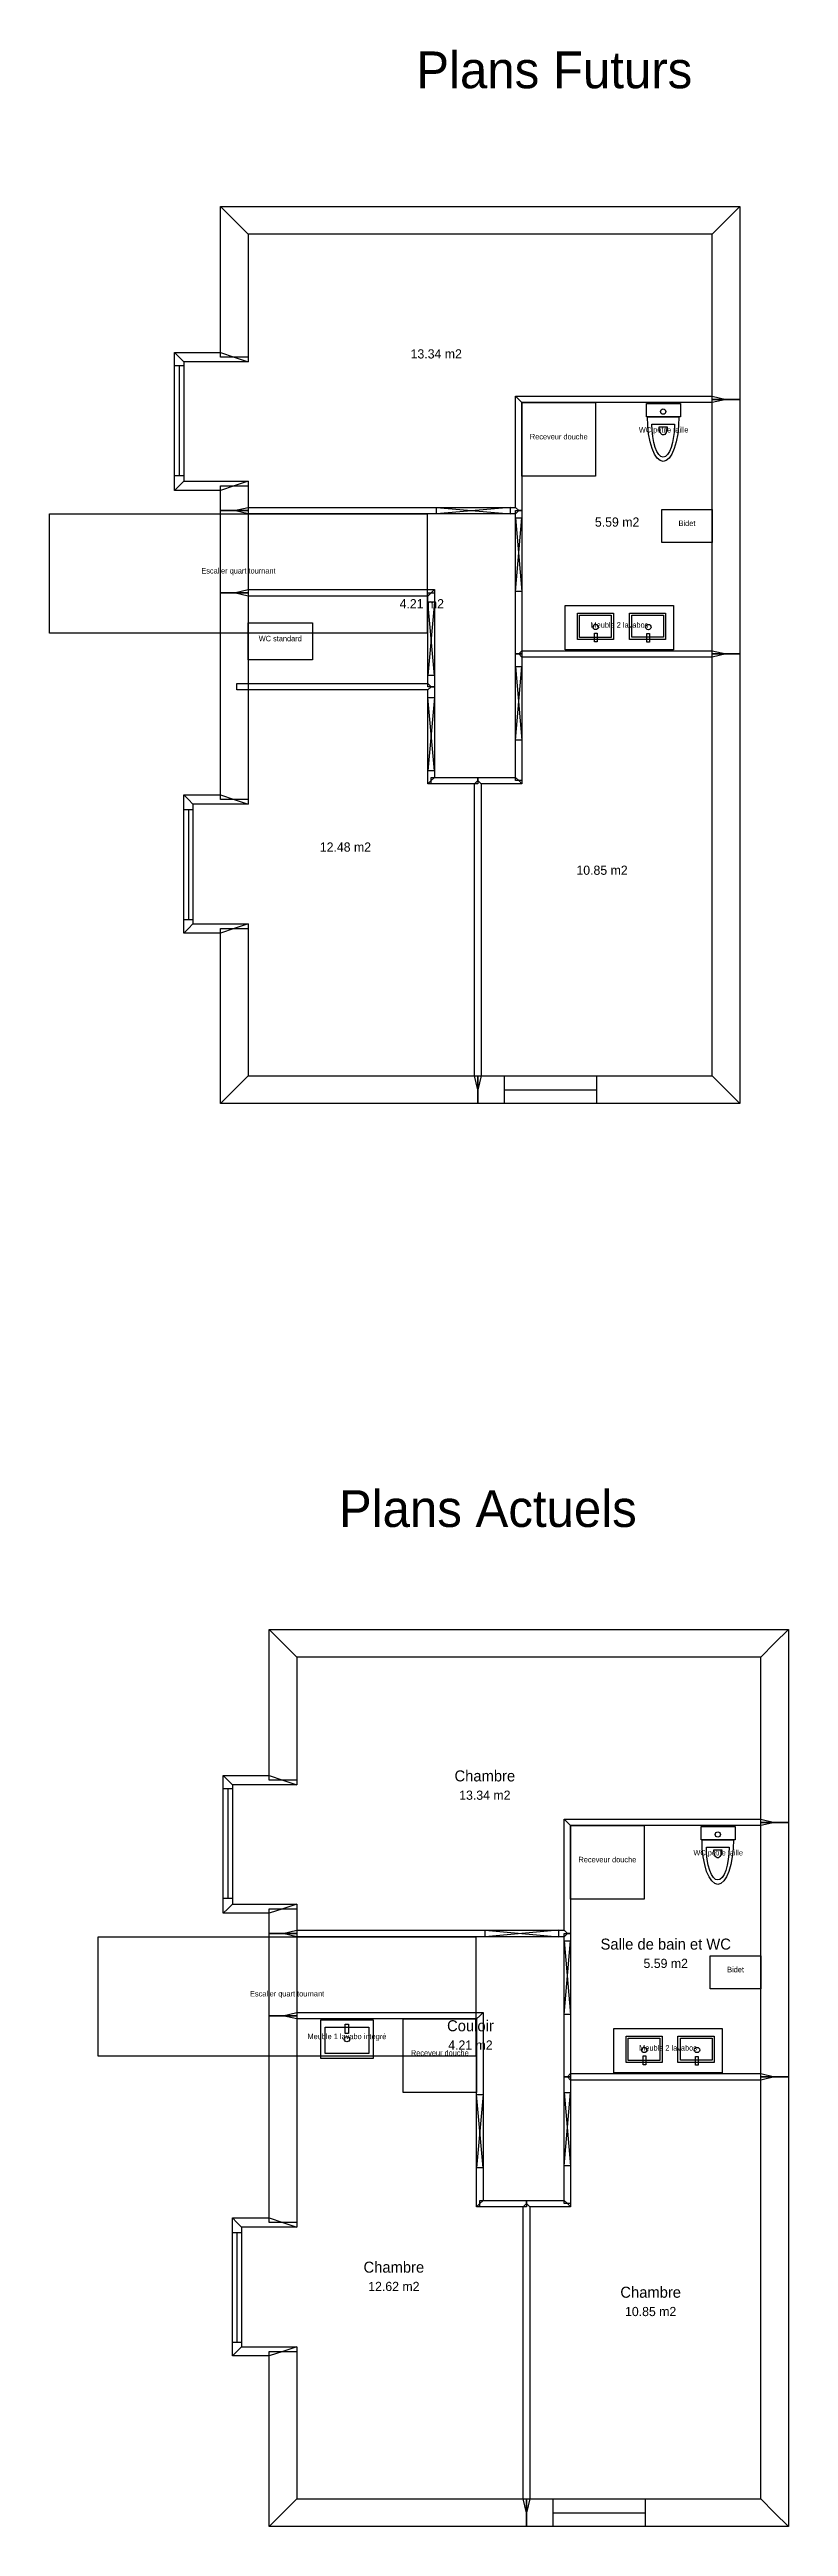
# Model space of a CAD drawing. Extents: x -2349 to 5690, y -5180 to 21785.
import ezdxf
from ezdxf.enums import TextEntityAlignment as Align

# ---------------------------------------------------------------- set-up
doc = ezdxf.new("R2010")
doc.units = 0
doc.header["$MEASUREMENT"] = 0

msp = doc.modelspace()

# ---------------------------------------------------------------- linework, layer by layer
at = {"layer": 'Fenetres'}
for p, q in [((-989, 17146), (-989, 18346)), ((-989, 18346), (-889, 18346)), ((-889, 18346), (-889, 17146)), ((-889, 17146), (-989, 17146)), ((-889, 12312), (-889, 13512)), ((-889, 13512), (-789, 13512)), ((-789, 13512), (-789, 12312)), ((-789, 12312), (-889, 12312)), ((2601, 10611), (3601, 10611)), ((2601, 10311), (2601, 10611)), ((3601, 10611), (3601, 10311)), ((3601, 10311), (2601, 10311)), ((-460, 1655), (-460, 2855)), ((-460, 2855), (-360, 2855)), ((-360, 2855), (-360, 1655)), ((-360, 1655), (-460, 1655)), ((-360, -3179), (-360, -1979)), ((-360, -1979), (-260, -1979)), ((-260, -1979), (-260, -3179)), ((-260, -3179), (-360, -3179)), ((3130, -4880), (4130, -4880)), ((3130, -5180), (3130, -4880)), ((4130, -4880), (4130, -5180)), ((4130, -5180), (3130, -5180))]:
    msp.add_line(p, q, dxfattribs=at)
at = {"layer": 'Fenetres symbole'}
for p, q in [((-939, 18346), (-939, 17146)), ((-839, 13512), (-839, 12312)), ((2601, 10461), (3601, 10461)), ((-410, 2855), (-410, 1655)), ((-310, -1979), (-310, -3179)), ((3130, -5030), (4130, -5030))]:
    msp.add_line(p, q, dxfattribs=at)
at = {"layer": 'Murs'}
for p, q in [((-339, 19926), (-489, 20076)), ((-489, 20076), (5161, 20076)), ((-489, 18436), (-489, 20076)), ((-489, 20076), (-339, 19926)), ((5161, 20076), (5011, 19926)), ((5011, 19926), (5161, 20076)), ((5161, 20076), (5161, 17976)), ((-189, 19776), (-339, 19926)), ((-339, 19926), (-189, 19776)), ((4861, 19776), (-189, 19776)), ((-189, 19776), (-189, 18436)), ((5011, 19926), (4861, 19776)), ((4861, 19776), (5011, 19926)), ((4861, 17976), (4861, 19776)), ((-939, 18436), (-989, 18486)), ((-989, 18486), (-489, 18486)), ((-989, 16986), (-989, 18486)), ((-989, 18486), (-939, 18436)), ((-889, 18386), (-939, 18436)), ((-939, 18436), (-889, 18386)), ((-189, 18386), (-889, 18386)), ((-889, 18386), (-889, 17086)), ((-489, 18486), (-339, 18436)), ((-339, 18436), (-489, 18436)), ((-339, 18436), (-189, 18386)), ((-189, 18436), (-339, 18436)), ((2721, 16801), (2721, 18011)), ((2721, 18011), (2756, 17976)), ((2756, 17976), (2721, 18011)), ((2721, 18011), (4861, 18011)), ((2756, 17976), (2791, 17941)), ((2791, 17941), (2756, 17976)), ((2791, 17941), (2791, 16766)), ((4861, 17941), (2791, 17941)), ((4861, 18011), (5011, 17976)), ((5011, 17976), (4861, 17941)), ((5011, 17976), (4861, 17976)), ((4861, 15206), (4861, 17976)), ((4861, 17976), (5011, 17976)), ((5161, 17976), (5011, 17976)), ((5011, 17976), (5161, 17976)), ((5161, 17976), (5161, 15206)), ((-939, 17036), (-989, 16986)), ((-989, 16986), (-939, 17036)), ((-889, 17086), (-939, 17036)), ((-939, 17036), (-889, 17086)), ((-889, 17086), (-189, 17086)), ((-489, 16766), (-489, 17036)), ((-489, 17036), (-339, 17036)), ((-339, 17036), (-489, 16986)), ((-189, 17086), (-339, 17036)), ((-339, 17036), (-189, 17036)), ((-189, 17036), (-189, 16766)), ((-489, 16986), (-989, 16986)), ((-489, 15871), (-489, 16766)), ((-489, 16766), (-339, 16766)), ((-339, 16766), (-489, 16766)), ((-339, 16766), (-189, 16801)), ((-339, 16766), (-189, 16766)), ((-189, 16731), (-339, 16766)), ((-189, 16766), (-339, 16766)), ((-189, 16801), (2721, 16801)), ((-189, 16766), (-189, 15871)), ((2721, 16731), (-189, 16731)), ((2721, 16801), (2756, 16766)), ((2756, 16766), (2721, 16801)), ((2756, 16766), (2721, 16731)), ((2721, 15206), (2721, 16766)), ((2721, 16766), (2756, 16766)), ((2791, 16766), (2756, 16766)), ((2756, 16766), (2791, 16766)), ((2791, 16766), (2791, 15206)), ((-339, 15871), (-489, 15871)), ((-489, 13621), (-489, 15871)), ((-489, 15871), (-339, 15871)), ((-339, 15871), (-189, 15906)), ((-189, 15836), (-339, 15871)), ((-189, 15871), (-339, 15871)), ((-339, 15871), (-189, 15871)), ((-189, 15906), (1838, 15906)), ((-189, 15871), (-189, 13621)), ((1768, 15836), (-189, 15836)), ((1803, 15871), (1768, 15836)), ((1838, 15906), (1803, 15871)), ((2721, 13826), (2721, 15206)), ((2721, 15206), (2756, 15206)), ((2756, 15206), (2721, 15206)), ((2756, 15206), (2791, 15241)), ((2791, 15171), (2756, 15206)), ((2756, 15206), (2791, 15206)), ((2791, 15206), (2756, 15206)), ((2791, 15241), (4861, 15241)), ((2791, 15206), (2791, 13826)), ((4861, 15171), (2791, 15171)), ((4861, 15241), (5011, 15206)), ((4861, 10611), (4861, 15206)), ((4861, 15206), (5011, 15206)), ((5011, 15206), (4861, 15171)), ((5011, 15206), (4861, 15206)), ((5011, 15206), (5161, 15206)), ((5161, 15206), (5011, 15206)), ((5161, 15206), (5161, 10311)), ((1803, 13826), (1803, 13861)), ((1803, 13861), (2311, 13861)), ((1803, 13791), (1803, 13826)), ((2311, 13791), (1803, 13791)), ((2276, 13791), (2311, 13826)), ((2276, 10611), (2276, 13791)), ((2311, 13826), (2311, 13861)), ((2311, 13861), (2721, 13861)), ((2311, 13861), (2311, 13826)), ((2346, 13791), (2311, 13826)), ((2311, 13826), (2346, 13791)), ((2311, 13826), (2311, 13791)), ((2791, 13791), (2346, 13791)), ((2346, 13791), (2346, 10611)), ((2721, 13861), (2756, 13826)), ((2756, 13826), (2721, 13826)), ((2756, 13826), (2791, 13791)), ((2791, 13826), (2756, 13826)), ((-839, 13621), (-889, 13671)), ((-889, 13671), (-489, 13671)), ((-889, 12167), (-889, 13671)), ((-889, 13671), (-839, 13621)), ((-789, 13571), (-839, 13621)), ((-839, 13621), (-789, 13571)), ((-189, 13571), (-789, 13571)), ((-789, 13571), (-789, 12267)), ((-489, 13671), (-339, 13621)), ((-339, 13621), (-489, 13621)), ((-339, 13621), (-189, 13571)), ((-189, 13621), (-339, 13621)), ((-839, 12217), (-889, 12167)), ((-889, 12167), (-839, 12217)), ((-489, 12167), (-889, 12167)), ((-789, 12267), (-839, 12217)), ((-839, 12217), (-789, 12267)), ((-789, 12267), (-189, 12267)), ((-489, 10311), (-489, 12217)), ((-489, 12217), (-339, 12217)), ((-339, 12217), (-489, 12167)), ((-189, 12267), (-339, 12217)), ((-339, 12217), (-189, 12217)), ((-189, 12217), (-189, 10611)), ((-189, 10611), (-339, 10461)), ((-339, 10461), (-189, 10611)), ((-189, 10611), (2311, 10611)), ((2311, 10461), (2276, 10611)), ((2311, 10461), (2311, 10611)), ((2311, 10611), (4861, 10611)), ((2346, 10611), (2311, 10461)), ((2311, 10611), (2311, 10461)), ((5011, 10461), (4861, 10611)), ((4861, 10611), (5011, 10461)), ((-339, 10461), (-489, 10311)), ((-489, 10311), (-339, 10461)), ((2311, 10311), (-489, 10311)), ((2311, 10311), (2311, 10461)), ((2311, 10461), (2311, 10311)), ((5161, 10311), (2311, 10311)), ((5161, 10311), (5011, 10461)), ((5011, 10461), (5161, 10311)), ((190, 4435), (40, 4585)), ((40, 4585), (5690, 4585)), ((40, 2945), (40, 4585)), ((40, 4585), (190, 4435)), ((5690, 4585), (5540, 4435)), ((5540, 4435), (5690, 4585)), ((5690, 4585), (5690, 2485)), ((340, 4285), (190, 4435)), ((190, 4435), (340, 4285)), ((5540, 4435), (5390, 4285)), ((5390, 4285), (5540, 4435)), ((5390, 4285), (340, 4285)), ((340, 4285), (340, 2945)), ((5390, 2485), (5390, 4285)), ((-410, 2945), (-460, 2995)), ((-460, 2995), (40, 2995)), ((-460, 1495), (-460, 2995)), ((-460, 2995), (-410, 2945)), ((40, 2995), (190, 2945)), ((-360, 2895), (-410, 2945)), ((-410, 2945), (-360, 2895)), ((340, 2895), (-360, 2895)), ((-360, 2895), (-360, 1595)), ((190, 2945), (40, 2945)), ((190, 2945), (340, 2895)), ((340, 2945), (190, 2945)), ((3250, 1310), (3250, 2520)), ((3250, 2520), (3285, 2485)), ((3285, 2485), (3250, 2520)), ((3250, 2520), (5390, 2520)), ((3285, 2485), (3320, 2450)), ((3320, 2450), (3285, 2485)), ((3320, 2450), (3320, 1275)), ((5390, 2450), (3320, 2450)), ((5390, 2520), (5540, 2485)), ((5540, 2485), (5390, 2450)), ((5540, 2485), (5390, 2485)), ((5390, -285), (5390, 2485)), ((5390, 2485), (5540, 2485)), ((5690, 2485), (5540, 2485)), ((5540, 2485), (5690, 2485)), ((5690, 2485), (5690, -285)), ((-410, 1545), (-460, 1495)), ((-460, 1495), (-410, 1545)), ((40, 1495), (-460, 1495)), ((-360, 1595), (-410, 1545)), ((-410, 1545), (-360, 1595)), ((-360, 1595), (340, 1595)), ((40, 1275), (40, 1545)), ((40, 1545), (190, 1545)), ((190, 1545), (40, 1495)), ((340, 1595), (190, 1545)), ((190, 1545), (340, 1545)), ((340, 1545), (340, 1275)), ((40, 380), (40, 1275)), ((40, 1275), (190, 1275)), ((190, 1275), (40, 1275)), ((190, 1275), (340, 1310)), ((190, 1275), (340, 1275)), ((340, 1240), (190, 1275)), ((340, 1275), (190, 1275)), ((340, 1310), (3250, 1310)), ((340, 1275), (340, 380)), ((3250, 1240), (340, 1240)), ((3250, 1310), (3285, 1275)), ((3285, 1275), (3250, 1310)), ((3285, 1275), (3250, 1240)), ((3250, -285), (3250, 1275)), ((3250, 1275), (3285, 1275)), ((3320, 1275), (3285, 1275)), ((3285, 1275), (3320, 1275)), ((3320, 1275), (3320, -285)), ((190, 380), (40, 380)), ((40, -1870), (40, 380)), ((40, 380), (190, 380)), ((190, 380), (340, 415)), ((340, 345), (190, 380)), ((340, 380), (190, 380)), ((190, 380), (340, 380)), ((340, 415), (2367, 415)), ((340, 380), (340, -1870)), ((2297, 345), (340, 345)), ((2332, 380), (2297, 345)), ((2367, 415), (2332, 380)), ((3285, -285), (3320, -250)), ((3320, -250), (5390, -250)), ((5390, -250), (5540, -285)), ((3250, -1665), (3250, -285)), ((3250, -285), (3285, -285)), ((3285, -285), (3250, -285)), ((3320, -320), (3285, -285)), ((3285, -285), (3320, -285)), ((3320, -285), (3285, -285)), ((3320, -285), (3320, -1665)), ((5390, -320), (3320, -320)), ((5390, -4880), (5390, -285)), ((5390, -285), (5540, -285)), ((5540, -285), (5390, -320)), ((5540, -285), (5390, -285)), ((5540, -285), (5690, -285)), ((5690, -285), (5540, -285)), ((5690, -285), (5690, -5180)), ((-310, -1870), (-360, -1820)), ((-360, -1820), (40, -1820)), ((-360, -3324), (-360, -1820)), ((-360, -1820), (-310, -1870)), ((-260, -1920), (-310, -1870)), ((-310, -1870), (-260, -1920)), ((40, -1820), (190, -1870)), ((190, -1870), (40, -1870)), ((190, -1870), (340, -1920)), ((340, -1870), (190, -1870)), ((2332, -1665), (2332, -1630)), ((2332, -1630), (2840, -1630)), ((2332, -1700), (2332, -1665)), ((2840, -1700), (2332, -1700)), ((2805, -1700), (2840, -1665)), ((2805, -4880), (2805, -1700)), ((2840, -1665), (2840, -1630)), ((2840, -1630), (3250, -1630)), ((2840, -1630), (2840, -1665)), ((2875, -1700), (2840, -1665)), ((2840, -1665), (2875, -1700)), ((2840, -1665), (2840, -1700)), ((3320, -1700), (2875, -1700)), ((2875, -1700), (2875, -4880)), ((3250, -1630), (3285, -1665)), ((3285, -1665), (3250, -1665)), ((3285, -1665), (3320, -1700)), ((3320, -1665), (3285, -1665)), ((340, -1920), (-260, -1920)), ((-260, -1920), (-260, -3224)), ((-260, -3224), (-310, -3274)), ((-310, -3274), (-260, -3224)), ((-260, -3224), (340, -3224)), ((340, -3224), (190, -3274)), ((-310, -3274), (-360, -3324)), ((-360, -3324), (-310, -3274)), ((40, -3324), (-360, -3324)), ((40, -5180), (40, -3274)), ((40, -3274), (190, -3274)), ((190, -3274), (40, -3324)), ((190, -3274), (340, -3274)), ((340, -3274), (340, -4880)), ((190, -5030), (40, -5180)), ((40, -5180), (190, -5030)), ((340, -4880), (190, -5030)), ((190, -5030), (340, -4880)), ((340, -4880), (2840, -4880)), ((2840, -5030), (2805, -4880)), ((2840, -5030), (2840, -4880)), ((2840, -4880), (5390, -4880)), ((2875, -4880), (2840, -5030)), ((2840, -4880), (2840, -5030)), ((2840, -5180), (2840, -5030)), ((2840, -5030), (2840, -5180)), ((5540, -5030), (5390, -4880)), ((5390, -4880), (5540, -5030)), ((5690, -5180), (5540, -5030)), ((5540, -5030), (5690, -5180)), ((2840, -5180), (40, -5180)), ((5690, -5180), (2840, -5180))]:
    msp.add_line(p, q, dxfattribs=at)
at = {"layer": 'Murs', "color": 3}
for p, q in [((1768, 14849), (1768, 15871)), ((1768, 15871), (1803, 15871)), ((1803, 15871), (1838, 15871)), ((1838, 15871), (1838, 14849)), ((-310, 14849), (-310, 14884)), ((-310, 14884), (1768, 14884)), ((-310, 14814), (-310, 14849)), ((1768, 14884), (1803, 14849)), ((1768, 14814), (1803, 14849)), ((1803, 14849), (1768, 14814)), ((1803, 14849), (1768, 14849)), ((1803, 14849), (1838, 14849)), ((1838, 14849), (1803, 14849)), ((1838, 14849), (1838, 13861)), ((1768, 14814), (-310, 14814)), ((1768, 13791), (1768, 14814)), ((1803, 13826), (1768, 13791)), ((1838, 13861), (1803, 13826))]:
    msp.add_line(p, q, dxfattribs=at)
at = {"layer": 'Murs', "color": 1}
for p, q in [((2297, 345), (2332, 380)), ((2297, -1700), (2297, 345)), ((2332, 380), (2367, 415)), ((2367, 415), (2367, -1630)), ((2332, -1665), (2297, -1700)), ((2367, -1630), (2332, -1665))]:
    msp.add_line(p, q, dxfattribs=at)
at = {"layer": 'Objets'}
for p, q in [((2791, 17141), (2791, 17941)), ((2791, 17941), (3591, 17941)), ((3591, 17941), (3591, 17141)), ((4147, 17931), (4517, 17931)), ((4147, 17786), (4147, 17931)), ((4517, 17931), (4517, 17786)), ((4517, 17786), (4147, 17786)), ((4159, 17691), (4156, 17786)), ((4156, 17786), (4498, 17786)), ((4169, 17600), (4159, 17691)), ((4185, 17516), (4169, 17600)), ((4206, 17638), (4204, 17708)), ((4204, 17708), (4451, 17708)), ((4213, 17571), (4206, 17638)), ((4224, 17509), (4213, 17571)), ((4285, 17660), (4284, 17677)), ((4284, 17677), (4370, 17677)), ((4288, 17643), (4285, 17660)), ((4292, 17628), (4288, 17643)), ((4297, 17615), (4292, 17628)), ((4303, 17604), (4297, 17615)), ((4311, 17596), (4303, 17604)), ((4319, 17591), (4311, 17596)), ((4327, 17589), (4319, 17591)), ((4336, 17591), (4327, 17589)), ((4344, 17596), (4336, 17591)), ((4351, 17604), (4344, 17596)), ((4358, 17615), (4351, 17604)), ((4363, 17628), (4358, 17615)), ((4367, 17643), (4363, 17628)), ((4369, 17660), (4367, 17643)), ((4370, 17677), (4369, 17660)), ((4441, 17571), (4430, 17509)), ((4449, 17638), (4441, 17571)), ((4451, 17708), (4449, 17638)), ((4485, 17600), (4470, 17516)), ((4495, 17691), (4485, 17600)), ((4498, 17786), (4495, 17691)), ((4206, 17443), (4185, 17516)), ((4232, 17382), (4206, 17443)), ((4240, 17454), (4224, 17509)), ((4262, 17338), (4232, 17382)), ((4259, 17410), (4240, 17454)), ((4280, 17377), (4259, 17410)), ((4294, 17310), (4262, 17338)), ((4303, 17356), (4280, 17377)), ((4327, 17301), (4294, 17310)), ((4327, 17349), (4303, 17356)), ((4351, 17356), (4327, 17349)), ((4361, 17310), (4327, 17301)), ((4375, 17377), (4351, 17356)), ((4393, 17338), (4361, 17310)), ((4396, 17410), (4375, 17377)), ((4422, 17382), (4393, 17338)), ((4415, 17454), (4396, 17410)), ((4430, 17509), (4415, 17454)), ((4448, 17443), (4422, 17382)), ((4470, 17516), (4448, 17443)), ((3591, 17141), (2791, 17141)), ((-2349, 16731), (1761, 16731)), ((-2349, 15431), (-2349, 16731)), ((1761, 16731), (1761, 15431)), ((4311, 16418), (4311, 16778)), ((4311, 16778), (4861, 16778)), ((4861, 16778), (4861, 16418)), ((4861, 16418), (4311, 16418)), ((3261, 15251), (3261, 15731)), ((3261, 15731), (4441, 15731)), ((3394, 15361), (3394, 15650)), ((3394, 15650), (3787, 15650)), ((3787, 15650), (3787, 15361)), ((3959, 15361), (3959, 15650)), ((3959, 15650), (4353, 15650)), ((4353, 15650), (4353, 15361)), ((4441, 15731), (4441, 15251)), ((1761, 15431), (-2349, 15431)), ((-189, 15143), (-189, 15543)), ((-189, 15543), (511, 15543)), ((511, 15543), (511, 15143)), ((3418, 15385), (3418, 15626)), ((3418, 15626), (3762, 15626)), ((3762, 15385), (3418, 15385)), ((3580, 15337), (3580, 15433)), ((3580, 15433), (3609, 15433)), ((3609, 15433), (3609, 15337)), ((3762, 15626), (3762, 15385)), ((3987, 15387), (3987, 15627)), ((3987, 15627), (4332, 15627)), ((4332, 15387), (3987, 15387)), ((4150, 15332), (4150, 15428)), ((4150, 15428), (4180, 15428)), ((4180, 15428), (4180, 15332)), ((4332, 15627), (4332, 15387)), ((511, 15143), (-189, 15143)), ((4441, 15251), (3261, 15251)), ((3787, 15361), (3394, 15361)), ((3609, 15337), (3580, 15337)), ((4353, 15361), (3959, 15361)), ((4180, 15332), (4150, 15332)), ((3320, 1650), (3320, 2450)), ((3320, 2450), (4120, 2450)), ((4120, 2450), (4120, 1650)), ((4741, 2440), (5111, 2440)), ((4741, 2295), (4741, 2440)), ((5111, 2440), (5111, 2295)), ((5111, 2295), (4741, 2295)), ((4753, 2200), (4750, 2295)), ((4750, 2295), (5092, 2295)), ((4763, 2109), (4753, 2200)), ((4800, 2147), (4798, 2217)), ((4798, 2217), (5045, 2217)), ((4879, 2169), (4878, 2186)), ((4878, 2186), (4964, 2186)), ((4882, 2152), (4879, 2169)), ((4963, 2169), (4961, 2152)), ((4964, 2186), (4963, 2169)), ((5045, 2217), (5043, 2147)), ((5089, 2200), (5079, 2109)), ((5092, 2295), (5089, 2200)), ((4779, 2025), (4763, 2109)), ((4800, 1952), (4779, 2025)), ((4807, 2080), (4800, 2147)), ((4826, 1891), (4800, 1952)), ((4818, 2018), (4807, 2080)), ((4834, 1963), (4818, 2018)), ((4856, 1847), (4826, 1891)), ((4853, 1919), (4834, 1963)), ((4874, 1886), (4853, 1919)), ((4886, 2137), (4882, 2152)), ((4891, 2124), (4886, 2137)), ((4897, 2113), (4891, 2124)), ((4905, 2105), (4897, 2113)), ((4913, 2100), (4905, 2105)), ((4921, 2098), (4913, 2100)), ((4930, 2100), (4921, 2098)), ((4938, 2105), (4930, 2100)), ((4945, 2113), (4938, 2105)), ((4952, 2124), (4945, 2113)), ((4957, 2137), (4952, 2124)), ((4961, 2152), (4957, 2137)), ((4990, 1919), (4969, 1886)), ((5016, 1891), (4987, 1847)), ((5009, 1963), (4990, 1919)), ((5024, 2018), (5009, 1963)), ((5042, 1952), (5016, 1891)), ((5035, 2080), (5024, 2018)), ((5043, 2147), (5035, 2080)), ((5064, 2025), (5042, 1952)), ((5079, 2109), (5064, 2025)), ((4120, 1650), (3320, 1650)), ((4888, 1819), (4856, 1847)), ((4897, 1865), (4874, 1886)), ((4921, 1810), (4888, 1819)), ((4921, 1858), (4897, 1865)), ((4945, 1865), (4921, 1858)), ((4955, 1819), (4921, 1810)), ((4969, 1886), (4945, 1865)), ((4987, 1847), (4955, 1819)), ((-1820, 1240), (2290, 1240)), ((-1820, -60), (-1820, 1240)), ((2290, 1240), (2290, -60)), ((4840, 673), (4840, 1033)), ((4840, 1033), (5390, 1033)), ((5390, 1033), (5390, 673)), ((5390, 673), (4840, 673)), ((601, 335), (1171, 335)), ((601, -85), (601, 335)), ((867, 290), (905, 290)), ((867, 185), (867, 290)), ((905, 290), (905, 185)), ((1171, 335), (1171, -85)), ((1497, 345), (2297, 345)), ((1497, -455), (1497, 345)), ((2297, 345), (2297, -455)), ((649, 256), (1123, 256)), ((649, -31), (649, 256)), ((905, 185), (867, 185)), ((1123, 256), (1123, -31)), ((3790, -240), (3790, 240)), ((3790, 240), (4970, 240)), ((3923, -130), (3923, 159)), ((3923, 159), (4316, 159)), ((3947, -106), (3947, 135)), ((3947, 135), (4291, 135)), ((4291, 135), (4291, -106)), ((4316, 159), (4316, -130)), ((4488, -130), (4488, 159)), ((4488, 159), (4882, 159)), ((4516, -104), (4516, 136)), ((4516, 136), (4861, 136)), ((4861, 136), (4861, -104)), ((4882, 159), (4882, -130)), ((4970, 240), (4970, -240)), ((2290, -60), (-1820, -60)), ((1171, -85), (601, -85)), ((1123, -31), (649, -31)), ((4970, -240), (3790, -240)), ((4316, -130), (3923, -130)), ((4291, -106), (3947, -106)), ((4109, -154), (4109, -58)), ((4109, -58), (4138, -58)), ((4138, -154), (4109, -154)), ((4138, -58), (4138, -154)), ((4882, -130), (4488, -130)), ((4861, -104), (4516, -104)), ((4679, -159), (4679, -63)), ((4679, -63), (4709, -63)), ((4709, -159), (4679, -159)), ((4709, -63), (4709, -159)), ((2297, -455), (1497, -455))]:
    msp.add_line(p, q, dxfattribs=at)
for centre, major_axis, ratio in [((4327, 17844), (0, -29.1), 0.980488), ((3592, 15499), (-29.5, 0), 0.977564), ((4166, 15498), (-29.5, 0), 0.977564), ((4921, 2353), (0, -29.1), 0.980488), ((886, 125), (29, 0), 0.988946), ((4121, 8), (-29.5, 0), 0.977564), ((4695, 7), (-29.5, 0), 0.977564)]:
    msp.add_ellipse(centre, major_axis=major_axis, ratio=ratio, dxfattribs=at)
at = {"layer": 'Pieces'}
for p, q in [((-489, 18486), (-489, 20076)), ((-489, 20076), (5161, 20076)), ((5161, 20076), (5161, 10311)), ((4861, 19776), (-189, 19776)), ((-189, 19776), (-189, 18386)), ((4861, 18011), (4861, 19776)), ((-989, 16986), (-989, 18486)), ((-989, 18486), (-489, 18486)), ((-189, 18386), (-889, 18386)), ((-889, 18386), (-889, 17086)), ((2721, 16801), (2721, 18011)), ((2721, 18011), (4861, 18011)), ((2791, 17941), (2791, 15241)), ((4861, 17941), (2791, 17941)), ((4861, 15241), (4861, 17941)), ((-889, 17086), (-189, 17086)), ((-189, 17086), (-189, 16801)), ((-489, 16986), (-989, 16986)), ((-489, 13671), (-489, 16986)), ((-189, 16801), (2721, 16801)), ((2721, 16731), (-189, 16731)), ((-189, 16731), (-189, 15906)), ((2721, 13861), (2721, 16731)), ((-189, 15906), (1838, 15906)), ((1768, 15836), (-189, 15836)), ((-189, 15836), (-189, 13571)), ((1768, 14884), (1768, 15836)), ((1838, 15906), (1838, 13861)), ((2791, 15241), (4861, 15241)), ((4861, 15171), (2791, 15171)), ((2791, 15171), (2791, 13791)), ((4861, 10611), (4861, 15171)), ((-310, 14814), (-310, 14884)), ((-310, 14884), (1768, 14884)), ((1768, 14814), (-310, 14814)), ((1768, 13791), (1768, 14814)), ((2276, 13791), (1768, 13791)), ((1838, 13861), (2721, 13861)), ((2276, 10611), (2276, 13791)), ((2791, 13791), (2346, 13791)), ((2346, 13791), (2346, 10611)), ((-889, 12167), (-889, 13671)), ((-889, 13671), (-489, 13671)), ((-189, 13571), (-789, 13571)), ((-789, 13571), (-789, 12267)), ((-489, 12167), (-889, 12167)), ((-789, 12267), (-189, 12267)), ((-489, 10311), (-489, 12167)), ((-189, 12267), (-189, 10611)), ((-189, 10611), (2276, 10611)), ((2346, 10611), (4861, 10611)), ((5161, 10311), (-489, 10311)), ((40, 2995), (40, 4585)), ((40, 4585), (5690, 4585)), ((5690, 4585), (5690, -5180)), ((5390, 4285), (340, 4285)), ((340, 4285), (340, 2895)), ((5390, 2520), (5390, 4285)), ((-460, 1495), (-460, 2995)), ((-460, 2995), (40, 2995)), ((340, 2895), (-360, 2895)), ((-360, 2895), (-360, 1595)), ((3250, 1310), (3250, 2520)), ((3250, 2520), (5390, 2520)), ((3320, 2450), (3320, -250)), ((5390, 2450), (3320, 2450)), ((5390, -250), (5390, 2450)), ((40, 1495), (-460, 1495)), ((-360, 1595), (340, 1595)), ((40, -1820), (40, 1495)), ((340, 1595), (340, 1310)), ((340, 1310), (3250, 1310)), ((3250, 1240), (340, 1240)), ((340, 1240), (340, 415)), ((3250, -1630), (3250, 1240)), ((340, 415), (2367, 415)), ((2297, 345), (340, 345)), ((340, 345), (340, -1920)), ((2297, -1700), (2297, 345)), ((2367, 415), (2367, -1630)), ((3320, -250), (5390, -250)), ((5390, -320), (3320, -320)), ((3320, -320), (3320, -1700)), ((5390, -4880), (5390, -320)), ((-360, -3324), (-360, -1820)), ((-360, -1820), (40, -1820)), ((2805, -1700), (2297, -1700)), ((2367, -1630), (3250, -1630)), ((2805, -4880), (2805, -1700)), ((3320, -1700), (2875, -1700)), ((2875, -1700), (2875, -4880)), ((340, -1920), (-260, -1920)), ((-260, -1920), (-260, -3224)), ((-260, -3224), (340, -3224)), ((340, -3224), (340, -4880)), ((40, -3324), (-360, -3324)), ((40, -5180), (40, -3324)), ((340, -4880), (2805, -4880)), ((2875, -4880), (5390, -4880)), ((5690, -5180), (40, -5180))]:
    msp.add_line(p, q, dxfattribs=at)
at = {"layer": 'Portes'}
for p, q in [((1861, 16801), (2661, 16801)), ((1861, 16731), (1861, 16801)), ((2661, 16731), (1861, 16731)), ((2661, 16801), (2661, 16731)), ((2721, 15886), (2721, 16686)), ((2721, 16686), (2791, 16686)), ((2791, 16686), (2791, 15886)), ((2791, 15886), (2721, 15886)), ((2721, 14267), (2721, 15067)), ((2721, 15067), (2791, 15067)), ((2791, 15067), (2791, 14267)), ((2791, 14267), (2721, 14267)), ((2390, 1310), (3190, 1310)), ((2390, 1240), (2390, 1310)), ((3190, 1240), (2390, 1240)), ((3190, 1310), (3190, 1240)), ((3250, 395), (3250, 1195)), ((3250, 1195), (3320, 1195)), ((3320, 1195), (3320, 395)), ((3320, 395), (3250, 395)), ((3250, -1254), (3250, -454)), ((3250, -454), (3320, -454)), ((3320, -454), (3320, -1254)), ((3320, -1254), (3250, -1254))]:
    msp.add_line(p, q, dxfattribs=at)
at = {"layer": 'Portes', "color": 3}
for p, q in [((1768, 14972), (1768, 15772)), ((1768, 15772), (1838, 15772)), ((1838, 15772), (1838, 14972)), ((1838, 14972), (1768, 14972)), ((1768, 13933), (1768, 14733)), ((1768, 14733), (1838, 14733)), ((1838, 14733), (1838, 13933)), ((1838, 13933), (1768, 13933))]:
    msp.add_line(p, q, dxfattribs=at)
at = {"layer": 'Portes', "color": 1}
for p, q in [((2297, -1276), (2297, -476)), ((2297, -476), (2367, -476)), ((2367, -476), (2367, -1276)), ((2367, -1276), (2297, -1276))]:
    msp.add_line(p, q, dxfattribs=at)
at = {"layer": 'Portes symbole'}
for p, q in [((1861, 16801), (2661, 16731)), ((2661, 16801), (1861, 16731)), ((2721, 15886), (2791, 16686)), ((2721, 16686), (2791, 15886)), ((2721, 14267), (2791, 15067)), ((2721, 15067), (2791, 14267)), ((2390, 1310), (3190, 1240)), ((3190, 1310), (2390, 1240)), ((3250, 395), (3320, 1195)), ((3250, 1195), (3320, 395)), ((3250, -1254), (3320, -454)), ((3250, -454), (3320, -1254))]:
    msp.add_line(p, q, dxfattribs=at)
at = {"layer": 'Portes symbole', "color": 3}
for p, q in [((1838, 15772), (1768, 14972)), ((1838, 14972), (1768, 15772)), ((1838, 14733), (1768, 13933)), ((1838, 13933), (1768, 14733))]:
    msp.add_line(p, q, dxfattribs=at)
at = {"layer": 'Portes symbole', "color": 1}
for p, q in [((2367, -476), (2297, -1276)), ((2367, -1276), (2297, -476))]:
    msp.add_line(p, q, dxfattribs=at)

# ---------------------------------------------------------------- texts
at = {"layer": 'Objets nom'}
for s, p in [('Receveur douche', (3191, 17541)), ('WC petite taille', (4332, 17616)), ('Bidet', (4586, 16598)), ('Escalier quart tournant', (-294, 16081)), ('WC standard', (161, 15343)), ('Meuble 2 lavabos', (3851, 15491)), ('WC petite taille', (4926, 2125)), ('Receveur douche', (3720, 2050)), ('Bidet', (5115, 853)), ('Escalier quart tournant', (235, 590)), ('Meuble 1 lavabo integré', (886, 125)), ('Receveur douche', (1897, -55)), ('Meuble 2 lavabos', (4380, 0))]:
    msp.add_text(s, height=60, dxfattribs=at).set_placement(p, align=Align.CENTER)
at = {"layer": 'Pieces nom'}
for s, p in [('Chambre', (2387, 2931)), ('Salle de bain et WC', (4355, 1100)), ('Couloir', (2230, 211)), ('Chambre', (1397, -2417)), ('Chambre', (4191, -2690))]:
    msp.add_text(s, height=120, dxfattribs=at).set_placement(p, align=Align.CENTER)
at = {"layer": 'Pieces surface'}
for s, p in [('13.34 m2', (1858, 18422)), ('5.59 m2', (3826, 16591)), ('4.21 m2', (1701, 15702)), ('12.48 m2', (870, 13053)), ('10.85 m2', (3662, 12801)), ('13.34 m2', (2387, 2731)), ('5.59 m2', (4355, 900)), ('4.21 m2', (2230, 11)), ('12.62 m2', (1397, -2617)), ('10.85 m2', (4191, -2890))]:
    msp.add_text(s, height=100, dxfattribs=at).set_placement(p, align=Align.CENTER)
at = {"layer": 'Texte'}
for s, p in [('Plans Futurs', (1641, 21364)), ('Plans Actuels', (799, 5701))]:
    msp.add_text(s, height=400, dxfattribs=at).set_placement(p)

doc.saveas('drawing.dxf')
